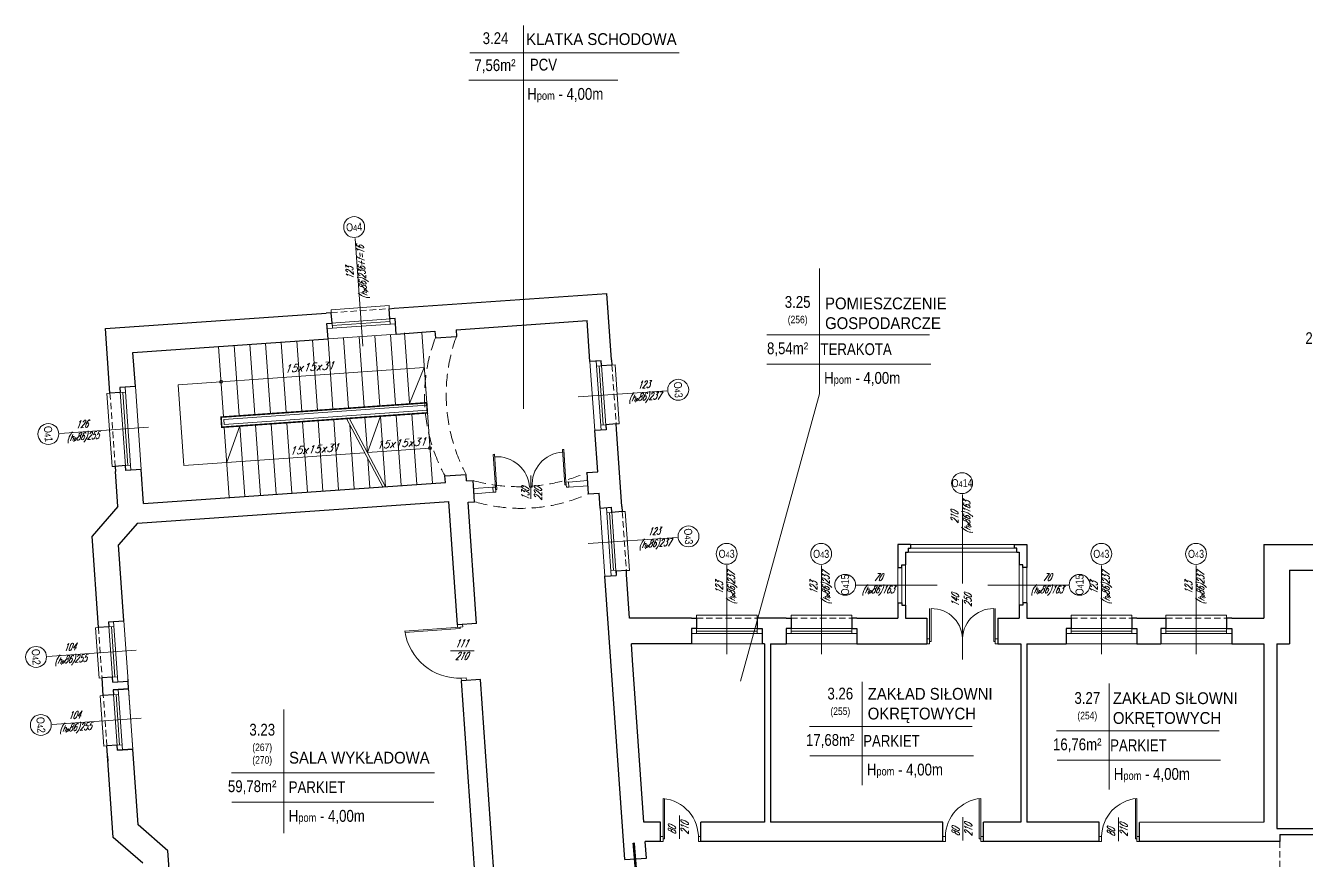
# Model space of a CAD drawing. Header units: millimetres. Extents: x -18485 to 40303, y -22087 to 35064.
# Drawn here: x 1538 to 4075, y 516 to 2171 of the extents above; entities that cross this region are included whole.
import ezdxf

# ---------------------------------------------------------------- set-up
doc = ezdxf.new("R2010")
doc.units = ezdxf.units.MM
doc.linetypes.add('ACAD_ISO12W100', pattern=[21, 12, -3, 0, -3, 0, -3])
doc.linetypes.add('DASHED', pattern=[19.05, 12.7, -6.35])
doc.layers.get('0').update_dxf_attribs({"lineweight": 25})
for name, color, linetype, lineweight in [('01 parter - ściany', 2, 'Continuous', 25), ('03-01_okna', 5, 'Continuous', 15), ('03-02_schody', 6, 'Continuous', 5), ('03_drzwi', 1, 'Continuous', 0), ('04-1_widok', 251, 'Continuous', 5), ('04-2_nad', 251, 'DASHED', 5), ('05-03_opis', 10, 'Continuous', 5)]:
    doc.layers.add(name, color=color, linetype=linetype, lineweight=lineweight)
doc.styles.add('ariel', font='arial.ttf', dxfattribs={"width": 0.8})
doc.styles.add('ariel_wym', font='simplex.shx', dxfattribs={"width": 0.65, "oblique": 25})

# ---------------------------------------------------------------- blocks, each defined once
blk = doc.blocks.new('*U1447')
for p, q in [((0, -0.025), (0, 0.025)), ((0, -0.675), (0, -0.7))]:
    blk.add_line(p, q)
for points in [[(0, 0.7), (0, 0.675), (-0.7, 0.675), (-0.7, 0.7), (-0.05, 0.7), (0.05, 0.7), (0.05, 0.75), (-0.05, 0.75), (-0.05, 0.7)], [(0, -0.7), (0, -0.675), (-0.7, -0.675), (-0.7, -0.7), (-0.05, -0.7), (0.05, -0.7), (0.05, -0.75), (-0.05, -0.75), (-0.05, -0.7)]]:
    blk.add_lwpolyline(points)
for centre, start, end in [((0, 0.675), 180, 270), ((0, -0.675), 90, 180)]:
    blk.add_arc(centre, 0.65, start, end)

msp = doc.modelspace()

# ---------------------------------------------------------------- linework, layer by layer
at = {"layer": '01 parter - ściany'}
for p, q in [((2268, 1611), (2689, 1640.5)), ((2698.2, 1508.8), (2689, 1640.5)), ((1696.4, 1571.1), (2133.4, 1601.6)), ((2143.3, 1602.3), (2133.4, 1601.6)), ((2144.8, 1581.9), (2143.3, 1602.3)), ((2258, 1610.3), (2268, 1611)), ((2259.5, 1589.9), (2258, 1610.3)), ((2134.8, 1581.2), (2144.8, 1581.9)), ((2136.9, 1550.7), (2134.8, 1581.2)), ((2269.5, 1590.6), (2259.5, 1589.9)), ((2271.6, 1560.1), (2269.5, 1590.6)), ((2390.3, 1568.4), (2649.7, 1586.6)), ((2655.3, 1505.8), (2649.7, 1586.6)), ((1704.7, 1452.8), (1696.4, 1571.1)), ((1750.9, 1523.7), (2136.9, 1550.7)), ((2271.6, 1560.1), (2348.4, 1565.5)), ((2348.4, 1565.5), (2349.3, 1552.6)), ((2349.3, 1552.6), (2391.2, 1555.5)), ((2390.3, 1568.4), (2391.2, 1555.5)), ((1755.6, 1456.4), (1750.9, 1523.7)), ((2677.8, 1507.4), (2655.3, 1505.8)), ((1705.4, 1442.9), (1704.7, 1452.8)), ((1755.6, 1456.4), (1725.1, 1454.3)), ((1725.1, 1454.3), (1725.8, 1444.3)), ((1725.8, 1444.3), (1705.4, 1442.9)), ((2687.3, 1370.7), (2664.9, 1369.1)), ((2718.5, 1218.5), (2707.8, 1372.1)), ((2670.6, 1287.3), (2664.9, 1369.1)), ((1735.9, 1299.6), (1715.5, 1298.2)), ((1715.5, 1298.2), (1716.2, 1288.2)), ((1736.6, 1289.7), (1735.9, 1299.6)), ((1721, 1218.9), (1716.2, 1288.2)), ((1767.1, 1291.8), (1736.6, 1289.7)), ((1771.8, 1224.5), (1767.1, 1291.8)), ((2368.4, 1279.2), (2410.3, 1282.1)), ((2369.3, 1266.3), (2368.4, 1279.2)), ((2411.2, 1269.2), (2410.3, 1282.1)), ((2411.2, 1269.2), (2424.2, 1270.1)), ((2427.1, 1228.2), (2424.2, 1270.1)), ((2649.6, 1285.9), (2670.6, 1287.3)), ((2652.6, 1244), (2649.6, 1285.9)), ((1771.8, 1224.5), (2369.3, 1266.3)), ((2652.6, 1244), (2673.5, 1245.4)), ((2675.6, 1215.5), (2673.5, 1245.4)), ((1721, 1218.9), (1670, 1160.2)), ((1759.6, 1185.5), (2376, 1228.6)), ((2393, 984.5), (2376, 1228.6)), ((2414.1, 1227.3), (2427.1, 1228.2)), ((2430.9, 987.2), (2414.1, 1227.3)), ((2675.6, 1215.5), (2698.1, 1217.1)), ((1759.6, 1185.5), (1722.4, 1142.7)), ((1682.7, 979.2), (1670, 1160.2)), ((1732.9, 992.7), (1722.4, 1142.7)), ((3289.9, 1143.6), (3264.9, 1143.6)), ((3264.9, 1143.6), (3264.9, 1098.1)), ((3289.9, 1143.6), (3289.9, 1136.1)), ((3494.9, 1143.6), (3494.9, 1136.1)), ((3494.9, 1143.6), (3519.9, 1143.6)), ((3519.9, 1143.6), (3519.9, 1098.1)), ((3988.9, 1143.6), (3988.9, 997.6)), ((3988.9, 1143.6), (4107.4, 1143.6)), ((3279.9, 1128.6), (3279.9, 1103.1)), ((3279.9, 1128.6), (3284.9, 1128.6)), ((3284.9, 1136.1), (3284.9, 1128.6)), ((3284.9, 1136.1), (3289.9, 1136.1)), ((3499.9, 1136.1), (3494.9, 1136.1)), ((3499.9, 1128.6), (3499.9, 1136.1)), ((3499.9, 1128.6), (3504.9, 1128.6)), ((3504.9, 1128.6), (3504.9, 1103.1)), ((3504.9, 1128.6), (3504.9, 1103.1)), ((3264.9, 1098.1), (3272.4, 1098.1)), ((3272.4, 1098.1), (3272.4, 1103.1)), ((3272.4, 1103.1), (3279.9, 1103.1)), ((3512.4, 1103.1), (3504.9, 1103.1)), ((3512.4, 1098.1), (3512.4, 1103.1)), ((3519.9, 1098.1), (3512.4, 1098.1)), ((4039.9, 1092.6), (4039.9, 946.6)), ((4039.9, 1092.6), (4097.4, 1092.6)), ((2685, 1080.8), (2707.5, 1082.4)), ((2724.3, 519.8), (2685, 1080.8)), ((2733.9, 997.6), (2727.9, 1083.8)), ((3264.9, 1028.1), (3264.9, 997.6)), ((3264.9, 1028.1), (3272.4, 1028.1)), ((3272.4, 1028.1), (3272.4, 1023.1)), ((3272.4, 1023.1), (3279.9, 1023.1)), ((3279.9, 1023.1), (3279.9, 997.6)), ((3504.9, 1023.1), (3504.9, 997.6)), ((3512.4, 1023.1), (3504.9, 1023.1)), ((3519.9, 1028.1), (3512.4, 1028.1)), ((3512.4, 1028.1), (3512.4, 1023.1)), ((3519.9, 1028.1), (3519.9, 997.6)), ((1702.4, 990.6), (1732.9, 992.7)), ((1702.4, 990.6), (1703.1, 980.6)), ((2856.4, 997.6), (2733.9, 997.6)), ((2996.4, 997.6), (2996.4, 997.6)), ((3043.4, 997.6), (2996.4, 997.6)), ((3183.4, 997.6), (3264.9, 997.6)), ((3279.9, 997.6), (3322.4, 997.6)), ((3322.4, 997.6), (3322.4, 946.6)), ((3462.4, 997.6), (3462.4, 946.6)), ((3462.4, 997.6), (3504.9, 997.6)), ((3519.9, 997.6), (3597.9, 997.6)), ((3597.9, 997.6), (3597.9, 997.6)), ((3737.9, 997.6), (3785.4, 997.6)), ((3737.9, 997.6), (3737.9, 997.6)), ((3785.4, 997.6), (3785.4, 997.6)), ((3925.4, 997.6), (3925.4, 997.6)), ((3925.4, 997.6), (3988.9, 997.6)), ((1703.1, 980.6), (1682.7, 979.2)), ((2430.9, 987.2), (2393, 984.5)), ((2856.4, 977.1), (2856.4, 946.6)), ((2996.4, 977.1), (2996.4, 946.6)), ((3043.4, 977.1), (3043.4, 946.6)), ((3183.4, 977.1), (3183.4, 946.6)), ((3597.9, 977.1), (3597.9, 946.6)), ((3737.9, 977.1), (3737.9, 946.6)), ((3785.4, 977.1), (3785.4, 946.6)), ((3925.4, 977.1), (3925.4, 946.6)), ((2739.8, 914.2), (2737.5, 946.6)), ((2856.4, 946.6), (2737.5, 946.6)), ((3000.9, 946.6), (2996.4, 946.6)), ((3000.9, 946.6), (3000.9, 593.6)), ((3012.9, 946.6), (3012.9, 593.6)), ((3012.9, 946.6), (3043.4, 946.6)), ((3183.4, 946.6), (3322.4, 946.6)), ((3462.4, 946.6), (3507.9, 946.6)), ((3507.9, 946.6), (3507.9, 593.6)), ((3519.9, 946.6), (3519.9, 593.6)), ((3519.9, 946.6), (3597.9, 946.6)), ((3737.9, 946.6), (3785.4, 946.6)), ((3925.4, 946.6), (3988.9, 946.6)), ((3988.9, 946.6), (3988.9, 593.6)), ((4014.9, 946.6), (4014.9, 581.6)), ((4014.9, 946.6), (4039.9, 946.6)), ((2762.2, 593.6), (2739.8, 914.2)), ((1710.1, 880.8), (1689.7, 879.4)), ((1692.1, 844.5), (1689.7, 879.4)), ((1710.8, 870.9), (1710.1, 880.8)), ((1710.8, 870.9), (1741.2, 873)), ((1742.3, 858), (1741.2, 873)), ((2438.7, 876.3), (2400.8, 873.7)), ((2427.4, 493.4), (2400.8, 873.7)), ((2465.3, 496.1), (2438.7, 876.3)), ((1712.5, 845.9), (1692.1, 844.5)), ((1711.8, 855.9), (1742.3, 858)), ((1742.3, 858), (1711.8, 855.9)), ((1711.8, 855.9), (1712.5, 845.9)), ((1719.5, 746.2), (1699.1, 744.7)), ((1711.7, 563.7), (1699.1, 744.7)), ((1720.2, 736.2), (1719.5, 746.2)), ((1720.2, 736.2), (1750.6, 738.3)), ((1750.6, 738.3), (1720.2, 736.2)), ((1761.1, 588.3), (1750.6, 738.3)), ((1700.5, 724.8), (1701.2, 714.8)), ((1819.8, 537.3), (1761.1, 588.3)), ((2794.9, 593.6), (2762.2, 593.6)), ((2794.9, 555.6), (2794.9, 593.6)), ((3000.9, 593.6), (2874.9, 593.6)), ((2874.9, 555.6), (2874.9, 593.6)), ((3353.9, 593.6), (3012.9, 593.6)), ((3353.9, 555.6), (3353.9, 593.6)), ((3507.9, 593.6), (3433.9, 593.6)), ((3433.9, 555.6), (3433.9, 593.6)), ((3662.9, 593.6), (3519.9, 593.6)), ((3662.9, 555.6), (3662.9, 593.6)), ((3988.9, 593.6), (3742.9, 593.3)), ((3742.9, 555.3), (3742.9, 593.3)), ((1770.4, 512.6), (1711.7, 563.7)), ((4014.9, 581.6), (4313.9, 581.6)), ((4020.9, 569.6), (4313.9, 569.6)), ((4020.9, 569.6), (4020.9, 555.6)), ((1824.9, 464.3), (1819.8, 537.3)), ((2794.9, 555.6), (2764.9, 555.6)), ((2767.2, 522.8), (2764.9, 555.6)), ((3353.9, 555.6), (2874.9, 555.6)), ((3662.9, 555.6), (3433.9, 555.6)), ((4020.9, 555.6), (3742.9, 555.6)), ((2724.3, 519.8), (2767.2, 522.8))]:
    msp.add_line(p, q, dxfattribs=at)
for points in [[(2698.2, 1508.8), (2698.9, 1498.8), (2678.5, 1497.4), (2677.8, 1507.4)], [(2707.8, 1372.1), (2707.1, 1382.1), (2686.6, 1380.7), (2687.3, 1370.7)], [(2718.5, 1218.5), (2719.2, 1208.5), (2698.7, 1207.1), (2698.1, 1217.1)], [(2727.9, 1083.8), (2727.4, 1091.8), (2706.9, 1090.4), (2707.5, 1082.4)], [(2856.4, 997.6), (2866.4, 997.6), (2866.4, 977.1), (2856.4, 977.1)], [(2996.4, 997.6), (2986.4, 997.6), (2986.4, 977.1), (2996.4, 977.1)], [(3043.4, 997.6), (3053.4, 997.6), (3053.4, 977.1), (3043.4, 977.1)], [(3183.4, 997.6), (3173.4, 997.6), (3173.4, 977.1), (3183.4, 977.1)], [(3597.9, 997.6), (3607.9, 997.6), (3607.9, 977.1), (3597.9, 977.1)], [(3737.9, 997.6), (3727.9, 997.6), (3727.9, 977.1), (3737.9, 977.1)], [(3785.4, 997.6), (3795.4, 997.6), (3795.4, 977.1), (3785.4, 977.1)], [(3925.4, 997.6), (3915.4, 997.6), (3915.4, 977.1), (3925.4, 977.1)]]:
    msp.add_lwpolyline(points, dxfattribs=at)
at = {"layer": '03-01_okna', "linetype": 'DASHED'}
for p, q in [((2143.3, 1602.3), (2258, 1610.3)), ((2698.9, 1498.8), (2707.1, 1382.1)), ((1705.4, 1442.9), (1715.5, 1298.2)), ((2719.2, 1208.5), (2727.4, 1091.8)), ((2866.4, 997.6), (2986.4, 997.6)), ((3053.4, 997.6), (3173.4, 997.6)), ((3607.9, 997.6), (3727.9, 997.6)), ((3795.4, 997.6), (3915.4, 997.6)), ((1682.7, 979.2), (1689.7, 879.4)), ((1699.1, 744.7), (1692.1, 844.5))]:
    msp.add_line(p, q, dxfattribs=at)
at = {"layer": '03-01_okna', "linetype": 'Continuous', "lineweight": 0}
for p, q in [((2134.8, 1581.2), (2269.5, 1590.6)), ((2135.5, 1571.2), (2270.2, 1580.6)), ((2145.5, 1571.9), (2144.8, 1581.9)), ((2145.1, 1576.9), (2259.8, 1584.9)), ((2260.2, 1579.9), (2259.5, 1589.9)), ((2270.2, 1580.6), (2260.2, 1579.9)), ((2135.5, 1571.2), (2145.5, 1571.9)), ((2667.8, 1506.7), (2677.3, 1370)), ((2668.5, 1496.7), (2678.5, 1497.4)), ((2673.5, 1497), (2681.6, 1380.3)), ((2677.8, 1507.4), (2687.3, 1370.7)), ((1725.1, 1454.3), (1736.6, 1289.7)), ((1725.1, 1454.3), (1725.8, 1444.3)), ((1735.1, 1455), (1746.6, 1290.4)), ((1725.8, 1444.3), (1735.8, 1445)), ((1730.8, 1444.6), (1740.9, 1300)), ((2676.6, 1380), (2686.6, 1380.7)), ((1735.9, 1299.6), (1745.9, 1300.3)), ((1736.6, 1289.7), (1735.9, 1299.6)), ((2688.1, 1216.4), (2697.5, 1081.7)), ((2688.8, 1206.4), (2698.7, 1207.1)), ((2693.8, 1206.7), (2701.8, 1092)), ((2698.1, 1217.1), (2707.5, 1082.4)), ((3289.9, 1143.6), (3494.9, 1143.6)), ((3502.4, 1128.6), (3284.9, 1128.6)), ((3289.9, 1136.1), (3494.9, 1136.1)), ((2696.8, 1091.7), (2706.8, 1092.4)), ((3264.9, 1098.1), (3264.9, 1028.1)), ((3272.4, 1098.1), (3272.4, 1028.1)), ((3279.9, 1103.1), (3279.9, 1023.1)), ((3504.9, 1103.1), (3504.9, 1023.1)), ((3512.4, 1098.1), (3512.4, 1028.1)), ((3519.9, 1098.1), (3519.9, 1028.1)), ((1710.8, 870.9), (1702.4, 990.6)), ((1720.8, 871.5), (1712.4, 991.3)), ((1713.1, 981.3), (1703.1, 980.6)), ((1715.1, 881.2), (1708.1, 980.9)), ((2856.4, 977.1), (2996.4, 977.1)), ((2856.4, 967.1), (2996.4, 967.1)), ((2856.4, 967.1), (2866.4, 967.1)), ((2866.4, 967.1), (2866.4, 977.1)), ((2866.4, 972.1), (2986.4, 972.1)), ((2986.4, 967.1), (2986.4, 977.1)), ((2996.4, 967.1), (2986.4, 967.1)), ((3043.4, 977.1), (3183.4, 977.1)), ((3043.4, 967.1), (3183.4, 967.1)), ((3043.4, 967.1), (3053.4, 967.1)), ((3053.4, 967.1), (3053.4, 977.1)), ((3053.4, 972.1), (3173.4, 972.1)), ((3173.4, 967.1), (3173.4, 977.1)), ((3183.4, 967.1), (3173.4, 967.1)), ((3597.9, 977.1), (3737.9, 977.1)), ((3597.9, 967.1), (3737.9, 967.1)), ((3597.9, 967.1), (3607.9, 967.1)), ((3607.9, 967.1), (3607.9, 977.1)), ((3607.9, 972.1), (3727.9, 972.1)), ((3727.9, 967.1), (3727.9, 977.1)), ((3737.9, 967.1), (3727.9, 967.1)), ((3785.4, 977.1), (3925.4, 977.1)), ((3785.4, 967.1), (3925.4, 967.1)), ((3785.4, 967.1), (3795.4, 967.1)), ((3795.4, 967.1), (3795.4, 977.1)), ((3795.4, 972.1), (3915.4, 972.1)), ((3915.4, 967.1), (3915.4, 977.1)), ((3925.4, 967.1), (3915.4, 967.1)), ((1720.1, 881.5), (1710.1, 880.8)), ((1720.2, 736.2), (1711.8, 855.9)), ((1722.5, 846.6), (1712.5, 845.9)), ((1724.5, 746.5), (1717.5, 846.3)), ((1730.2, 736.9), (1721.8, 856.6)), ((1742.3, 858), (1750.6, 738.3)), ((1729.5, 746.9), (1719.5, 746.2))]:
    msp.add_line(p, q, dxfattribs=at)
for points in [[(2258, 1610.3), (2257.6, 1616.3), (2142.9, 1608.3), (2143.3, 1602.3)], [(2707.1, 1382.1), (2713, 1382.5), (2704.9, 1499.2), (2698.9, 1498.8)], [(1715.5, 1298.2), (1709.5, 1297.8), (1699.4, 1442.4), (1705.4, 1442.9)], [(2727.4, 1091.8), (2733.3, 1092.2), (2725.2, 1208.9), (2719.2, 1208.5)], [(2986.4, 997.6), (2986.4, 1003.6), (2866.4, 1003.6), (2866.4, 997.6)], [(3173.4, 997.6), (3173.4, 1003.6), (3053.4, 1003.6), (3053.4, 997.6)], [(3727.9, 997.6), (3727.9, 1003.6), (3607.9, 1003.6), (3607.9, 997.6)], [(3915.4, 997.6), (3915.4, 1003.6), (3795.4, 1003.6), (3795.4, 997.6)], [(1689.7, 879.4), (1683.7, 879), (1676.7, 978.7), (1682.7, 979.2)], [(1699.1, 744.7), (1693.1, 744.3), (1686.1, 844.1), (1692.1, 844.5)]]:
    msp.add_lwpolyline(points, dxfattribs=at)
at = {"layer": '03-02_schody'}
for p, q in [((2106, 1548.6), (2115.8, 1408.9)), ((2136.9, 1550.7), (2146.7, 1411.1)), ((2167.8, 1552.9), (2177.6, 1413.2)), ((2198.8, 1555.1), (2208.5, 1415.4)), ((2229.7, 1557.2), (2239.4, 1417.6)), ((2260.6, 1559.4), (2270.4, 1419.7)), ((2288.3, 1562.6), (2298.1, 1422.9)), ((2322.5, 1563.7), (2343.4, 1264.4)), ((1920.4, 1535.6), (1930.2, 1395.9)), ((1951.4, 1537.8), (1961.1, 1398.1)), ((1982.3, 1539.9), (1992.1, 1400.3)), ((2013.2, 1542.1), (2023, 1402.4)), ((2044.1, 1544.2), (2053.9, 1404.6)), ((2075.1, 1546.4), (2084.8, 1406.7)), ((1840.5, 1459.8), (2327.3, 1493.9)), ((2327.3, 1493.9), (2298.1, 1422.9)), ((1851.7, 1300.2), (1840.5, 1459.8)), ((2332.6, 1419.1), (1930.6, 1390.9)), ((2333.3, 1409.1), (1931.3, 1381)), ((2209.9, 1395.4), (2214.8, 1325.6)), ((2214.8, 1325.6), (2240.8, 1397.6)), ((2240.8, 1397.6), (2250.6, 1257.9)), ((2271.8, 1399.8), (2281.5, 1260.1)), ((2302.7, 1401.9), (2312.5, 1262.3)), ((1930.6, 1390.9), (1931.3, 1381)), ((1931.6, 1376), (1941.4, 1236.3)), ((1936.5, 1306.2), (1962.5, 1378.1)), ((1962.5, 1378.1), (1972.3, 1238.5)), ((1993.4, 1380.3), (2003.2, 1240.6)), ((2024.4, 1382.5), (2034.1, 1242.8)), ((2055.3, 1384.6), (2065.1, 1245)), ((2086.2, 1386.8), (2096, 1247.1)), ((2117.1, 1389), (2126.9, 1249.3)), ((2148.1, 1391.1), (2157.8, 1251.5)), ((2173.5, 1392.9), (2245.2, 1257.6)), ((2179, 1393.3), (2250.6, 1257.9)), ((2179.9, 1381), (2188.8, 1253.6)), ((1851.7, 1300.2), (2209.3, 1325.2)), ((2214.8, 1325.6), (2338.5, 1334.3)), ((2215.7, 1313.3), (2219.7, 1255.8))]:
    msp.add_line(p, q, dxfattribs=at)
at = {"layer": '03-02_schody', "const_width": 3}
msp.add_lwpolyline([(2333.6, 1404.1), (1926.6, 1375.6), (1925.2, 1395.6), (2332.2, 1424)], close=True, dxfattribs=at)
at = {"layer": '03-02_schody'}
for centre in [(1925.3, 1465.8), (2338.5, 1334.3)]:
    msp.add_circle(centre, 3, dxfattribs=at)
at = {"layer": '03_drzwi'}
for p, q in [((2538.4, 1233.7), (2538.4, 1280.3)), ((2612.8, 1267.2), (2650.8, 1269.9)), ((2463.2, 1256.8), (2425.3, 1254.1)), ((2463.9, 1246.8), (2426, 1244.1)), ((2613.5, 1257.3), (2651.4, 1259.9)), ((3327.4, 951.6), (3327.4, 1016.6)), ((3330.4, 951.6), (3330.4, 1016.6)), ((3392.9, 915.8), (3392.9, 1034.7)), ((3454.4, 951.6), (3454.4, 1016.6)), ((3457.4, 951.6), (3457.4, 1016.6)), ((2398.4, 979.9), (2288.6, 972.2)), ((2398.6, 976.9), (2288.8, 969.2)), ((2393.4, 979.5), (2393, 984.5)), ((2403.4, 980.2), (2393.4, 979.5)), ((2398.4, 979.9), (2403.4, 980.2)), ((2398.6, 976.9), (2398.4, 979.9)), ((2403.4, 980.2), (2403, 985.2)), ((3327.4, 956.6), (3322.4, 956.6)), ((3322.4, 946.6), (3327.4, 946.6)), ((3327.4, 946.6), (3327.4, 956.6)), ((3330.4, 951.6), (3327.4, 951.6)), ((3454.4, 951.6), (3457.4, 951.6)), ((3457.4, 946.6), (3457.4, 956.6)), ((3457.4, 956.6), (3462.4, 956.6)), ((3462.4, 946.6), (3457.4, 946.6)), ((2379.4, 933.2), (2426, 933.2)), ((2410.4, 879.4), (2400.4, 878.7)), ((2400.4, 878.7), (2400.8, 873.7)), ((2410.4, 879.4), (2410.8, 874.4)), ((2799.9, 560.6), (2799.9, 640.6)), ((2802.9, 560.6), (2802.8, 640.6)), ((3425.9, 560.6), (3425.9, 640.6)), ((3428.9, 560.6), (3428.9, 640.6)), ((3428.9, 560.6), (3428.9, 640.6)), ((3734.9, 560.6), (3734.9, 640.6)), ((3737.9, 560.6), (3737.9, 640.6)), ((3737.9, 560.6), (3737.9, 640.6)), ((2832.3, 560.6), (2832.3, 607.2)), ((3393.6, 557.3), (3393.6, 603.9)), ((3701.4, 556.5), (3701.4, 603.1)), ((2799.9, 565.6), (2794.9, 565.6)), ((2799.9, 555.6), (2799.9, 565.6)), ((2802.9, 560.6), (2799.9, 560.6)), ((2874.9, 565.6), (2869.9, 565.6)), ((2869.9, 565.6), (2869.9, 555.6)), ((3358.9, 565.6), (3353.9, 565.6)), ((3358.9, 555.6), (3358.9, 565.6)), ((3428.9, 560.6), (3425.9, 560.6)), ((3433.9, 565.6), (3428.9, 565.6)), ((3428.9, 565.6), (3428.9, 555.6)), ((3667.9, 565.6), (3662.9, 565.6)), ((3667.9, 555.6), (3667.9, 565.6)), ((3737.9, 560.6), (3734.9, 560.6)), ((3742.9, 565.6), (3737.9, 565.6)), ((3737.9, 565.6), (3737.9, 555.6)), ((2794.9, 555.6), (2799.9, 555.6)), ((2869.9, 555.6), (2874.9, 555.6)), ((3353.9, 555.6), (3358.9, 555.6)), ((3428.9, 555.6), (3433.9, 555.6)), ((3662.9, 555.6), (3667.9, 555.6)), ((3737.9, 555.6), (3742.9, 555.6))]:
    msp.add_line(p, q, dxfattribs=at)
for centre, radius, start, end in [((3331.7, 955.8), 60.8, 356.0575, 91.2585), ((3454, 955), 61.6, 89.5554, 183.1286), ((2397.1, 988.3), 109.6, 188.4181, 272.1801), ((2793.1, 564), 76.9, 357.4467, 84.9251), ((3435.6, 564.2), 76.8, 95.037, 178.9128), ((3744.6, 564.2), 76.8, 95.037, 178.9128)]:
    msp.add_arc(centre, radius, start, end, dxfattribs=at)
at = {"layer": '04-1_widok'}
for p, q in [((2271.6, 1560.1), (2136.9, 1550.7)), ((2655.3, 1505.8), (2664.9, 1369.1)), ((1755.6, 1456.4), (1767.1, 1291.8)), ((2675.6, 1215.5), (2685, 1080.8)), ((1732.9, 992.7), (1741.2, 873)), ((2856.4, 946.6), (2996.4, 946.6)), ((3043.4, 946.6), (3183.4, 946.6)), ((3597.9, 946.6), (3737.9, 946.6)), ((3785.4, 946.6), (3925.4, 946.6)), ((1740.9, 878), (1752, 718.4))]:
    msp.add_line(p, q, dxfattribs=at)
at = {"layer": '04-2_nad'}
msp.add_line((4020.9, 555.6), (4020.9, 357.6), dxfattribs=at)
at = {"layer": '04-2_nad', "ltscale": 2}
for centre, radius, start, end in [((2653.8, 1436.5), 325.8, 159.1356, 208.8644), ((2707, 1440.2), 336.2, 159.9518, 208.0482), ((2514.5, 1599), 341.1, 254.651, 293.349), ((2518.7, 1538.7), 323.7, 253.5683, 294.4317)]:
    msp.add_arc(centre, radius, start, end, dxfattribs=at)
at = {"layer": '05-03_opis'}
for p, q in [((2523.9, 2170.6), (2523.9, 1412.3)), ((2417.4, 2116.6), (2831.7, 2116.6)), ((2415.4, 2062.5), (2710.3, 2062.5)), ((3109.4, 1689.7), (3109.4, 1441.9)), ((3005.6, 1558.6), (3327.3, 1558.6)), ((3005.6, 1500.2), (3327.3, 1500.2)), ((3006.4, 1500.2), (3330.2, 1500.2)), ((3109.4, 1441.9), (2953.3, 872.8)), ((3193.8, 871.8), (3193.8, 667.1)), ((3682.7, 868.6), (3682.7, 658.4)), ((2049.7, 816.9), (2049.7, 571.9)), ((3090, 783.3), (3411.7, 783.3)), ((3578.9, 774.6), (3900.6, 774.6)), ((3090.8, 725), (3414.6, 725)), ((3579.7, 716.3), (3903.5, 716.3)), ((1945.9, 691.7), (2347.4, 691.7)), ((1946.7, 633.3), (2346.6, 633.3))]:
    msp.add_line(p, q, dxfattribs=at)
at = {"layer": '05-03_opis', "lineweight": 0}
for p, q in [((2205.6, 1536.3), (2190.7, 1749.3)), ((2631.8, 1435.5), (2807.4, 1447.7)), ((1781.7, 1375.5), (1606.1, 1363.2)), ((3392.4, 1066.2), (3392.4, 1242.2)), ((2652.1, 1145.2), (2827.7, 1157.5)), ((2926.4, 926.2), (2926.4, 1102.3)), ((3113.4, 926.2), (3113.4, 1102.2)), ((3667.9, 926.2), (3667.9, 1102.2)), ((3855.4, 926.2), (3855.4, 1102.2)), ((3342.3, 1063.1), (3181.1, 1063.1)), ((3442.5, 1063.1), (3603.7, 1063.1)), ((1757.4, 934.3), (1581.8, 922)), ((1766.8, 799.6), (1591.2, 787.3))]:
    msp.add_line(p, q, dxfattribs=at)
at = {"layer": '05-03_opis', "linetype": 'ACAD_ISO12W100', "ltscale": 5, "const_width": 5}
msp.add_lwpolyline([(2741.8, 553), (2755.9, 383.1)], dxfattribs=at)
at = {"layer": '05-03_opis', "lineweight": 0}
for centre in [(2188.6, 1771.9), (2830, 1449.8), (1583.4, 1362.2), (3391.9, 1264.9), (2850.3, 1159.5), (2925.9, 1125), (3112.9, 1124.9), (3667.4, 1124.9), (3854.9, 1124.9), (3160.4, 1063.6), (3624.4, 1063.6), (1559.1, 920.9), (1568.5, 786.2)]:
    msp.add_circle(centre, 20.7, dxfattribs=at)

# ---------------------------------------------------------------- block references
at = {"layer": '03_drzwi', "xscale": 99.99999999998899, "yscale": 99.99999999998727, "zscale": 99.99999999998899, "rotation": 273.9999999999985}
msp.add_blockref('*U1447', (2538.4, 1257), dxfattribs=at)

# ---------------------------------------------------------------- texts
at = {"layer": '03_drzwi', "char_height": 15, "width": 160.59, "attachment_point": 7, "rotation": 90, "style": 'ariel_wym'}
for s, insert in [('130\\P220', (2559.8, 1230.9)), ('140\\P250', (3410.7, 1020.3)), ('80\\P210', (2850.2, 569.5)), ('80\\P210', (3411.5, 566.2)), ('80\\P210', (3719.3, 565.4))]:
    msp.add_mtext(s, dxfattribs=dict(at, insert=insert))
at = {"layer": '03_drzwi', "insert": (2388.3, 915.3), "char_height": 15, "width": 160.59, "attachment_point": 7, "style": 'ariel_wym'}
msp.add_mtext('111\\P210', dxfattribs=at)
at = {"layer": '05-03_opis', "style": 'ariel'}
for s, insert, char_height, width, attachment_point in [('{\\fArial|b0|i0|c238|p34;3.24}', (2468.5, 2145.6), 23.423, 108.913, 5), ('\\W0.9;{\\fArial|b0|i0|c238|p34;KLATKA SCHODOWA}', (2529.1, 2143.8), 23.423, 356.637, 4), ('{\\fArial|b0|i0|c238|p34;7,56m²}', (2467.4, 2090.2), 23.423, 108.913, 5), ('{\\fArial|b0|i0|c238|p34;PCV}', (2536.4, 2093.2), 23.423, 322.789, 4), ('{\\fArial|b0|i0|c238|p34; H\\H0.7x;pom\\H1.429x; - 4,00m}', (2523.9, 2033), 23.423, 322.789, 4), ('{\\fArial|b0|i0|c238|p34;3.25\\P\\H0.6404x;(256)}', (3066.4, 1606.1), 23.423, 108.913, 5), ('\\W0.9;{\\fArial|b0|i0|c238|p34;POMIESZCZENIE GOSPODARCZE}', (3120.7, 1601), 23.423, 356.637, 4), ('{\\fArial|b0|i0|c238|p34;20,63m²}', (4119.3, 1549.7), 23.423, 108.913, 5), ('{\\fArial|b0|i0|c238|p34;8,54m²}', (3046.5, 1529.7), 23.423, 108.913, 5), ('{\\fArial|b0|i0|c238|p34;TERAKOTA}', (3111.6, 1530), 23.423, 322.789, 4), ('{\\fArial|b0|i0|c238|p34; H\\H0.7x;pom\\H1.429x; - 4,00m}', (3111.6, 1470.8), 23.423, 322.789, 4), ('{\\fArial|b0|i0|c238|p34;3.26\\P\\H0.6404x;(255)}', (3150.8, 830.8), 23.423, 108.913, 5), ('\\W0.9;{\\fArial|b0|i0|c238|p34;ZAKŁAD SIŁOWNI\\POKRĘTOWYCH}', (3205.1, 824.8), 23.423, 356.637, 4), ('{\\fArial|b0|i0|c238|p34;3.27\\P\\H0.6404x;(254)}', (3639.7, 822.1), 23.423, 108.913, 5), ('\\W0.9;{\\fArial|b0|i0|c238|p34;ZAKŁAD SIŁOWNI\\POKRĘTOWYCH}', (3690.3, 816.1), 23.423, 356.637, 4), ('{\\fArial|b0|i0|c238|p34;3.23\\P\\H0.6404x;(267)\\P(270)}', (2006.7, 746.8), 23.423, 108.913, 5), ('{\\fArial|b0|i0|c238|p34;17,68m²}', (3130.9, 754.4), 23.423, 108.913, 5), ('{\\fArial|b0|i0|c238|p34;PARKIET}', (3196.1, 754.7), 23.423, 322.789, 4), ('{\\fArial|b0|i0|c238|p34;16,76m²}', (3619.8, 745.7), 23.423, 108.913, 5), ('{\\fArial|b0|i0|c238|p34;PARKIET}', (3684.9, 746), 23.423, 322.789, 4), ('\\W0.9;{\\fArial|b0|i0|c238|p34;SALA WYKŁADOWA}', (2059.8, 721.3), 23.423, 356.637, 4), ('{\\fArial|b0|i0|c238|p34; H\\H0.7x;pom\\H1.429x; - 4,00m}', (3196.1, 695.5), 23.423, 322.789, 4), ('{\\fArial|b0|i0|c238|p34; H\\H0.7x;pom\\H1.429x; - 4,00m}', (3684.9, 686.8), 23.423, 322.789, 4), ('{\\fArial|b0|i0|c238|p34;59,78m²}', (1986.8, 662.8), 23.423, 108.913, 5), (' PARKIET', (2051.9, 663), 23.42, 322.789, 4), ('{\\fArial|b0|i0|c238|p34; H\\H0.7x;pom\\H1.429x; - 4,00m}', (2051.9, 603.8), 23.423, 322.789, 4)]:
    msp.add_mtext(s, dxfattribs=dict(at, insert=insert, char_height=char_height, width=width, attachment_point=attachment_point))
at = {"layer": '05-03_opis', "lineweight": 0, "attachment_point": 5}
for s, insert, char_height, width, rotation, style in [('O{\\H0.7576x;4}4', (2188.6, 1771.9), 15.84, 75.194, 4, 'ariel'), ('123\\P({\\H0.8333x;h\\H0.6x;p}86)236+f=16', (2194.3, 1681.6), 14.4, 62.661, 94, 'ariel_wym'), ('{\\W1;15x15x31}', (2099.3, 1494.7), 15, 55, 4, 'ariel_wym'), ('123\\P({\\H0.8333x;h\\H0.6x;p}86)237', (2762.5, 1445.7), 14.4, 62.661, 4, 'ariel_wym'), ('O{\\H0.7576x;4}3', (2830, 1449.8), 15.84, 75.194, 274, 'ariel'), ('O{\\H0.7576x;4}1', (1583.4, 1362.2), 15.84, 75.194, 274, 'ariel'), ('126\\P({\\H0.8333x;h\\H0.6x;p}86)255', (1650.8, 1367.4), 14.4, 62.661, 4, 'ariel_wym'), ('{\\W1;15x15x31}', (2281.3, 1344), 15, 55, 4, 'ariel_wym'), ('{\\W1;15x15x31}', (2109.1, 1332.2), 15, 55, 4, 'ariel_wym'), ('210\\P({\\H0.8333x;h\\H0.6x;p}86)163', (3391.3, 1197.4), 14.4, 62.661, 90, 'ariel_wym'), ('123\\P({\\H0.8333x;h\\H0.6x;p}86)237', (2782.8, 1155.4), 14.4, 62.661, 4, 'ariel_wym'), ('O{\\H0.7576x;4}3', (2850.3, 1159.5), 15.84, 75.194, 274, 'ariel'), ('123\\P({\\H0.8333x;h\\H0.6x;p}86)237', (2925.3, 1057.4), 14.4, 62.661, 90, 'ariel_wym'), ('123\\P({\\H0.8333x;h\\H0.6x;p}86)237', (3112.3, 1057.4), 14.4, 62.661, 90, 'ariel_wym'), ('123\\P({\\H0.8333x;h\\H0.6x;p}86)237', (3666.8, 1057.4), 14.4, 62.661, 90, 'ariel_wym'), ('123\\P({\\H0.8333x;h\\H0.6x;p}86)237', (3854.3, 1057.4), 14.4, 62.661, 90, 'ariel_wym'), ('O{\\H0.7576x;4}15', (3160.4, 1063.6), 15.84, 75.194, 90, 'ariel'), ('O{\\H0.7576x;4}15', (3624.4, 1063.6), 15.84, 75.194, 90, 'ariel'), ('104\\P({\\H0.8333x;h\\H0.6x;p}86)255', (1626.5, 926.2), 14.4, 62.661, 4, 'ariel_wym'), ('O{\\H0.7576x;4}2', (1559.1, 920.9), 15.84, 75.194, 274, 'ariel'), ('104\\P({\\H0.8333x;h\\H0.6x;p}86)255', (1635.9, 791.5), 14.4, 62.661, 4, 'ariel_wym'), ('O{\\H0.7576x;4}2', (1568.5, 786.2), 15.84, 75.194, 274, 'ariel')]:
    msp.add_mtext(s, dxfattribs=dict(at, insert=insert, char_height=char_height, width=width, rotation=rotation, style=style))
for s, insert, char_height, width, style in [('O{\\H0.7576x;4}14', (3391.9, 1264.9), 15.84, 75.194, 'ariel'), ('O{\\H0.7576x;4}3', (2925.9, 1125), 15.84, 75.194, 'ariel'), ('O{\\H0.7576x;4}3', (3112.9, 1124.9), 15.84, 75.194, 'ariel'), ('O{\\H0.7576x;4}3', (3667.4, 1124.9), 15.84, 75.194, 'ariel'), ('O{\\H0.7576x;4}3', (3854.9, 1124.9), 15.84, 75.194, 'ariel'), ('70\\P({\\H0.8333x;h\\H0.6x;p}86)163', (3225.3, 1064.2), 14.4, 62.661, 'ariel_wym'), ('70\\P({\\H0.8333x;h\\H0.6x;p}86)163', (3559.5, 1064.2), 14.4, 62.661, 'ariel_wym')]:
    msp.add_mtext(s, dxfattribs=dict(at, insert=insert, char_height=char_height, width=width, style=style))

doc.saveas('drawing.dxf')
